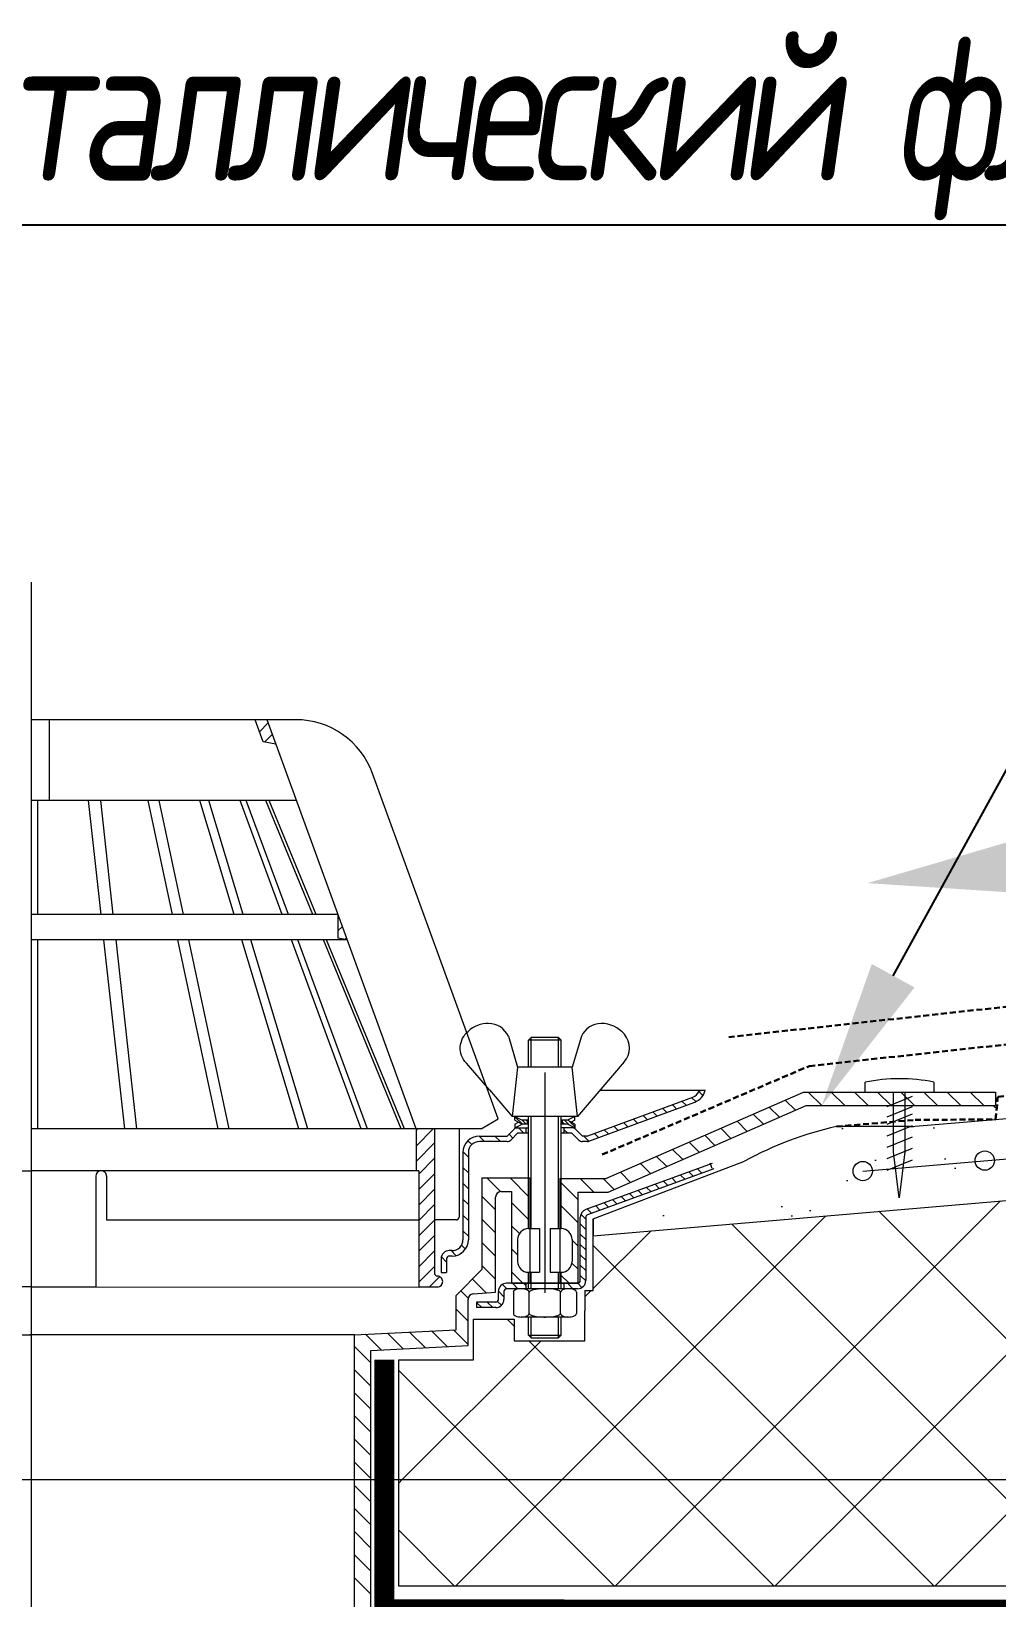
# Model space of a CAD drawing. Header units: millimetres. Extents: x 77165 to 11476408, y -193619 to 427745.
# Drawn here: x 393908 to 394722, y 387726 to 389047 of the extents above; entities that cross this region are included whole.
import ezdxf
from ezdxf import colors
from ezdxf.entities.mleader import LeaderData, LeaderLine
from ezdxf.math import Vec2, Vec3

# ---------------------------------------------------------------- set-up
doc = ezdxf.new("R2010")
doc.units = ezdxf.units.MM
doc.linetypes.add('DASHED', pattern=[0.75, 0.5, -0.25])
doc.layers.add('АР_Кровельный аэратор', color=250, linetype='Continuous')
doc.layers.add('АР_Тонкие', color=250, linetype='Continuous', lineweight=5)
doc.styles.add('Архитект', font='isocpeur.ttf', dxfattribs={"width": 0.8, "oblique": 8})
pattern_1 = [(45, (-416449.63, 161904.75), (-67.351921, 67.351921), []), (135, (-416449.63, 161904.75), (-67.351921, -67.351921), [])]

msp = doc.modelspace()

# ---------------------------------------------------------------- hatches: boundary and pattern name
at = {"layer": 'АР_Кровельный аэратор', "lineweight": 15}
h = msp.add_hatch(color=256, dxfattribs=at)
edge = h.paths.add_edge_path()
edge.add_line((394613.09855, 388328.81375), (394766.91157, 388373.7518))
edge.add_ellipse((394777.55145, 388346.92961), major_axis=(-3.19431, 28.99748), ratio=0.8718176261, start_angle=17.47875868, end_angle=162.52124132)
edge.add_line((394773.00522, 388318.43455), (394613.09855, 388328.81375))
h = msp.add_hatch(dxfattribs=at)
h.set_pattern_fill('AR-SAND', color=256, scale=1.8, style=0)
h.set_pattern_definition([(37.5, (-416449.63, 161904.754), (-2.8800563, 88.094383), [0, -69.4944, 0, -77.724, 0, -74.295]), (7.5, (-416449.63, 161904.75), (80.914191, 129.028518), [0, -37.4904, 0, -62.6364, 0, -24.003]), (327.5, (-416505.864, 161904.754), (142.3786266, 0.258693), [0, -22.86, 0, -82.296, 0, -107.442]), (317.5, (-416505.86, 161904.75), (137.440161, 40.127278), [0, -11.43, 0, -53.9496, 0, -61.722])])
h.paths.add_polyline_path([(394635.4158, 388088.29574), (394617.2989, 388086.74647, -0.0213301521), (394617.32844, 388086.05438, -1), (394601.08295, 388086.05438, -0.9582306426), (394617.2989, 388086.74647), (394635.4158, 388088.29574), (394635.11899, 388090.67021), (394635.11899, 388123.58429), (394587.02773, 388123.58429, 0.0686249308), (394509.64524, 388094.52349), (394382.07034, 388045.815), (394382.07034, 388031.58477), (394639.75022, 388053.62032)])
h.paths.add_polyline_path([(394939.25175, 388148.24285), (394653.28032, 388123.78794, -0.0213301521), (394648.50889, 388123.58429), (394644.77724, 388123.58429), (394644.77724, 388091.1373), (394644.83877, 388091.16246), (394644.57838, 388089.07928), (394703.95447, 388094.15684, -0.0213301521), (394703.92493, 388094.84893, -0.9582306426), (394720.14087, 388095.54102), (394806.79644, 388102.95139, -0.0213301521), (394806.7669, 388103.64348, -0.9582306426), (394822.98285, 388104.33558), (394909.63842, 388111.74595, -0.0213301521), (394909.60888, 388112.43804, -0.9582306426), (394925.82482, 388113.13013), (394933.68606, 388113.80239, -0.0213301521), (394933.66575, 388114.27834, -0.4142135624), (394939.25175, 388119.86434)])
h.paths.add_polyline_path([(394939.25175, 388079.23226), (394939.25175, 388108.69234, -0.3894425922), (394933.68606, 388113.80239), (394925.82482, 388113.13013, -0.0213301521), (394925.85436, 388112.43804, -0.9582306426), (394909.63842, 388111.74595), (394822.98285, 388104.33558, -0.0213301521), (394823.01239, 388103.64348, -0.9582306426), (394806.79644, 388102.95139), (394720.14087, 388095.54102, -0.0213301521), (394720.17041, 388094.84893, -0.9582306426), (394703.95447, 388094.15684), (394644.57838, 388089.07928), (394640.15028, 388053.65453)])
h.paths.add_polyline_path([(395614.09293, 388136.94145), (396405.36929, 388160.75911), (396405.36929, 388195.80519), (396355.45752, 388194.30283, -1), (396339.21939, 388193.81406), (396253.995, 388191.24878, -1), (396237.75687, 388190.76), (396152.53248, 388188.19472, -1), (396136.29435, 388187.70595), (396051.06996, 388185.14067, -1), (396034.83183, 388184.6519), (395949.60744, 388182.08662, -1), (395933.36931, 388181.59784), (395848.14491, 388179.03256, -1), (395831.90678, 388178.54379), (395746.68239, 388175.97851, -1), (395730.44426, 388175.48974), (395645.21987, 388172.92446, -1), (395628.98174, 388172.43568), (395614.09293, 388171.98753), (395542.31376, 388165.84931, -0.0213301521), (395542.3433, 388165.15722, -0.9582306426), (395526.12735, 388164.46513), (395439.47178, 388157.05476, -0.0213301521), (395439.50132, 388156.36267, -0.9582306426), (395423.28537, 388155.67058), (395336.62981, 388148.26021, -0.0213301521), (395336.65935, 388147.56811, -0.9582306426), (395320.4434, 388146.87602), (395233.78783, 388139.46565, -0.0213301521), (395233.81737, 388138.77356, -0.9582306426), (395217.60142, 388138.08147), (395130.94586, 388130.6711, -0.0213301521), (395130.9754, 388129.97901, -0.9582306426), (395114.75945, 388129.28692), (395028.6668, 388121.92468, -0.0213301521), (395028.69634, 388121.23259, -0.9582306426), (395012.48039, 388120.5405), (394944.81744, 388114.75429, -0.4394261492), (394939.25175, 388108.69234), (394939.25175, 388079.23226)])
h.paths.add_polyline_path([(395130.94586, 388130.6711), (395217.60142, 388138.08147, -0.0213301521), (395217.57189, 388138.77356, -0.9582306426), (395233.78783, 388139.46565), (395320.4434, 388146.87602, -0.0213301521), (395320.41386, 388147.56811, -0.9582306426), (395336.62981, 388148.26021), (395423.28537, 388155.67058, -0.0213301521), (395423.25584, 388156.36267, -0.9582306426), (395439.47178, 388157.05476), (395526.12735, 388164.46513, -0.0213301521), (395526.09781, 388165.15722, -0.9582306426), (395542.31376, 388165.84931), (395614.09293, 388171.98753), (395628.98174, 388172.43568, -1), (395645.21987, 388172.92446), (395730.44426, 388175.48974, -1), (395746.68239, 388175.97851), (395831.90678, 388178.54379, -1), (395848.14491, 388179.03256), (395933.36931, 388181.59784, -1), (395949.60744, 388182.08662), (396034.83183, 388184.6519, -1), (396051.06996, 388185.14067), (396136.29435, 388187.70595, -1), (396152.53248, 388188.19472), (396237.75687, 388190.76, -1), (396253.995, 388191.24878), (396339.21939, 388193.81406, -1), (396355.45752, 388194.30283), (396405.36929, 388195.80519), (396405.36929, 388229.7697), (395614.09293, 388205.95204), (394939.25175, 388148.24285), (394939.25175, 388119.86434, -0.3894425922), (394944.81744, 388114.75429), (395012.48039, 388120.5405, -0.0213301521), (395012.45085, 388121.23259, -0.9582306426), (395028.6668, 388121.92468), (395114.75945, 388129.28692, -0.0213301521), (395114.72991, 388129.97901, -0.9582306426)])
h = msp.add_hatch(dxfattribs=at)
h.set_pattern_fill('ANSI37', color=256, scale=30, style=0)
h.set_pattern_definition(pattern_1)
h.paths.add_polyline_path([(396405.36929, 388160.75911), (395614.09293, 388136.94145), (394382.07034, 388031.58477), (394382.07034, 387985.22097), (394375.05819, 387985.22097), (394375.05819, 387968.30932), (394375.05819, 387943.04484), (394315.35604, 387943.04484), (394315.35604, 387961.30892), (394280.94564, 387961.30892), (394280.94564, 387926.99477), (394218.037, 387926.99477), (394218.037, 387826.07268), (395627.95906, 387826.07268), (396405.36929, 387826.07268)])
h.paths.add_polyline_path([(392194.82905, 387980.56754), (392307.80974, 387973.73748), (392232.02411, 387949.90069), (392232.02411, 387826.07268), (393599.07042, 387826.07268), (393599.1198, 387926.93047), (393536.21117, 387926.9174), (393536.20404, 387961.23156), (393501.79364, 387961.22441), (393501.79743, 387942.96032), (393442.09528, 387942.94792), (393442.09003, 387968.2124), (393442.08652, 387985.12405), (393435.07437, 387985.12259), (393435.06466, 388031.84858), (392232.02411, 388135.48085), (392232.02411, 388010.72122), (392194.82905, 387999.13105)])
h = msp.add_hatch(dxfattribs=at)
h.set_pattern_fill('KOVY', color=256, scale=2.299692, style=0)
h.set_pattern_definition([(135, (407385.5372, 388747.7477), (1.62612747, 1.62612747), [])])
h.paths.add_polyline_path([(394360.2885, 388125.68995), (394366.43073, 388122.47038), (394366.43073, 388125.68995), (394360.2885, 388128.90952), (394355.94242, 388128.90952), (394355.94242, 388125.76852), (394356.02099, 388125.68995)])
h.paths.add_polyline_path([(394322.16029, 388128.90952), (394316.01806, 388132.12909), (394316.01806, 388128.90952), (394322.16029, 388125.68995), (394326.50637, 388125.68995), (394326.50637, 388128.90952)])
h = msp.add_hatch(dxfattribs=at)
h.set_pattern_fill('ANSI37', color=256, scale=30, style=0)
h.set_pattern_definition(pattern_1)
h.paths.add_polyline_path([(396405.36929, 387826.07268), (395611.93187, 387826.07268), (394218.037, 387826.07268), (394218.037, 387736.11517), (394781.79863, 387736.11517), (394843.13806, 387690.85768), (395314.12157, 387690.85768), (395347.22887, 387665.17491), (396405.36929, 387664.52626), (396405.36929, 387689.71189), (396481.15492, 387713.54868), (396318.28014, 387723.395), (396405.36929, 387750.53242)])
h.paths.add_polyline_path([(392232.02411, 387701.41082), (392232.02411, 387666.07234), (392469.31973, 387666.07016), (392502.443, 387691.73233), (392973.42642, 387691.43931), (393034.79399, 387736.65862), (393599.0573, 387736.47345), (393599.07042, 387826.07268), (392232.02411, 387826.07268), (392232.02411, 387715.88161), (392270.61468, 387713.54868)])

# ---------------------------------------------------------------- linework, layer by layer
for p, q in [((393908.72167, 386547.7487), (393908.51029, 388582.62483)), ((394131.19432, 388466.6088), (393908.36063, 388466.6085)), ((393923.56321, 388398.53764), (393923.56303, 388466.60851)), ((394103.77406, 388447.81967), (394096.93533, 388466.60875)), ((394097.14358, 388466.0366), (394097.71574, 388466.60875)), ((394100.61501, 388456.49901), (394108.0398, 388463.9238)), ((394104.76922, 388447.64419), (394111.51123, 388454.38621)), ((394232.61639, 388121.65536), (394107.06255, 388466.60877)), ((394114.59579, 388445.91153), (394103.77406, 388447.81967)), ((394302.00189, 388130.04631), (394196.02444, 388421.21446)), ((394131.83852, 388398.53793), (393908.36072, 388398.53763)), ((393913.64843, 388398.53763), (393913.64869, 388302.41024)), ((393967.21771, 388302.41038), (393956.61041, 388398.53769)), ((393977.43583, 388302.41041), (393966.82853, 388398.5377)), ((394027.35419, 388302.41054), (394006.86273, 388398.53776)), ((394036.51551, 388302.41057), (394016.02405, 388398.53777)), ((394079.28626, 388302.41069), (394050.25649, 388398.53782)), ((394086.86156, 388302.41071), (394057.88237, 388398.53783)), ((394119.75369, 388302.4108), (394084.26165, 388398.53787)), ((394125.04297, 388302.41081), (394089.55094, 388398.53787)), ((394145.71983, 388302.41087), (394106.13365, 388398.5379)), ((394148.45777, 388302.41088), (394108.87158, 388398.5379)), ((394166.82618, 388302.41093), (393908.36085, 388302.41022)), ((394166.82618, 388302.41093), (394166.82624, 388282.34336)), ((394166.82618, 388301.55685), (394167.05409, 388301.78476)), ((394166.82622, 388288.54787), (394170.52552, 388292.24716)), ((394174.63114, 388280.96717), (394166.82624, 388282.34336)), ((394172.61078, 388281.3234), (394173.99695, 388282.70957)), ((394174.63114, 388280.96717), (393908.36088, 388280.96644)), ((393913.64875, 388280.96645), (393913.64919, 388121.65448)), ((393987.16343, 388121.65468), (393969.58395, 388280.9666)), ((393997.38156, 388121.65471), (393979.80207, 388280.96663)), ((394065.88592, 388121.6549), (394031.92536, 388280.96677)), ((394075.04724, 388121.65492), (394041.08668, 388280.9668)), ((394133.87327, 388121.65508), (394085.76214, 388280.96692)), ((394141.35346, 388121.6551), (394093.32615, 388280.96694)), ((394186.49226, 388121.65523), (394127.67115, 388280.96704)), ((394191.78155, 388121.65524), (394132.96044, 388280.96705)), ((394220.15699, 388121.65532), (394154.55061, 388280.96711)), ((394222.89493, 388121.65533), (394157.28855, 388280.96712)), ((394653.28032, 388123.78794), (395614.09293, 388205.95204)), ((394310.46394, 388199.68402), (394318.22724, 388173.52353)), ((394329.71705, 388198.60533), (394327.41736, 388196.30564)), ((394355.01366, 388196.30564), (394327.41736, 388196.30564)), ((394327.41736, 388173.52353), (394327.41736, 388196.30564)), ((394352.71396, 388198.60533), (394329.71705, 388198.60533)), ((394329.71705, 388173.52353), (394329.71705, 388198.60533)), ((394352.71396, 388173.52353), (394352.71396, 388198.60533)), ((394352.71396, 388198.60533), (394355.01366, 388196.30564)), ((394355.01366, 388173.52353), (394355.01366, 388196.30564)), ((394371.98437, 388199.68402), (394364.22107, 388173.52353)), ((394408.16764, 388178.00957), (394368.82045, 388132.12909)), ((394318.22724, 388173.52353), (394313.62786, 388132.12909)), ((394364.22107, 388173.52353), (394318.22724, 388173.52353)), ((394341.23132, 388169.07503), (394341.21331, 387983.50944)), ((394368.82045, 388132.12909), (394364.22107, 388173.52353)), ((394609.2057, 388086.05438), (395614.09293, 388171.98753)), ((394294.49483, 388154.439), (394313.62786, 388132.12909)), ((394387.73699, 388154.18657), (394476.29111, 388154.18657)), ((394392.66079, 388079.69793), (394559.31494, 388152.70065)), ((394474.50844, 388149.80892), (394471.12518, 388153.19217)), ((394476.29111, 388154.18657), (394471.21094, 388153.37887)), ((394559.31494, 388152.70065), (394721.23116, 388152.70065)), ((394574.65233, 388141.2022), (394563.15387, 388152.70065)), ((394594.16586, 388141.2022), (394582.6674, 388152.70065)), ((394613.67939, 388141.2022), (394602.18093, 388152.70065)), ((394611.18595, 388152.70065), (394611.18595, 388160.93595)), ((394611.41062, 388152.70065), (394669.13548, 388152.70065)), ((394633.19292, 388141.2022), (394621.69446, 388152.70065)), ((394652.70645, 388141.2022), (394641.20799, 388152.70065)), ((394672.21998, 388141.2022), (394660.72152, 388152.70065)), ((394669.13548, 388161.06357), (394669.13548, 388152.70065)), ((394691.73351, 388141.2022), (394680.23505, 388152.70065)), ((394711.24704, 388141.2022), (394699.74858, 388152.70065)), ((394721.23116, 388152.70065), (394721.23116, 388141.2022)), ((394377.58622, 388115.85778), (394465.99515, 388148.49528)), ((394378.40806, 388111.25839), (394467.588, 388144.18052)), ((394394.71485, 388068.19948), (394561.369, 388141.2022)), ((394443.96467, 388135.45961), (394440.38382, 388139.04047)), ((394452.16192, 388138.48575), (394448.58107, 388142.06661)), ((394460.35917, 388141.51189), (394456.77831, 388145.09274)), ((394468.52731, 388144.56714), (394464.97556, 388148.11888)), ((394538.98219, 388131.39567), (394530.36062, 388140.01724)), ((394552.55163, 388137.33975), (394543.93007, 388145.96132)), ((394561.369, 388141.2022), (394721.23116, 388141.2022)), ((394629.82035, 388140.53647), (394651.20346, 388149.27991)), ((394629.82035, 388131.78753), (394651.20346, 388140.53097)), ((394721.23116, 388139.23314), (394719.26211, 388141.2022)), ((394287.54721, 388121.78644), (394302.00189, 388130.04631)), ((394368.82045, 388132.12909), (394313.62786, 388132.12909)), ((394316.01806, 388128.90952), (394316.01806, 388132.12909)), ((394316.01806, 388132.12909), (394322.16029, 388128.90952)), ((394316.01806, 388128.90952), (394322.16029, 388125.68995)), ((394316.01806, 388125.68995), (394319.08917, 388127.29973)), ((394316.01806, 388125.68995), (394316.01806, 388122.47038)), ((394316.01806, 388122.47038), (394322.16029, 388125.68995)), ((394327.41736, 388128.90952), (394322.16029, 388128.90952)), ((394327.41736, 388125.68995), (394322.16029, 388125.68995)), ((394326.50637, 388125.68995), (394326.50637, 388128.90952)), ((394327.41736, 388037.48986), (394327.41736, 388132.12909)), ((394329.71705, 388037.48986), (394329.71705, 388132.12909)), ((394352.71396, 388037.48986), (394352.71396, 388132.12909)), ((394355.01366, 388037.48986), (394355.01366, 388132.12909)), ((394360.2885, 388128.90952), (394355.01366, 388128.90952)), ((394360.2885, 388125.68995), (394355.01366, 388125.68995)), ((394355.94242, 388128.90952), (394355.94242, 388125.68995)), ((394356.02099, 388125.68995), (394355.94242, 388125.76852)), ((394366.43073, 388132.12909), (394360.2885, 388128.90952)), ((394366.43073, 388125.68995), (394360.2885, 388128.90952)), ((394366.43073, 388122.47038), (394360.2885, 388125.68995)), ((394366.43073, 388128.90952), (394363.35962, 388127.29973)), ((394366.43073, 388128.90952), (394366.43073, 388132.12909)), ((394366.43073, 388125.68995), (394366.43073, 388122.47038)), ((394402.97843, 388120.32892), (394399.39758, 388123.90977)), ((394411.17568, 388123.35506), (394407.59483, 388126.93591)), ((394419.37293, 388126.3812), (394415.79207, 388129.96205)), ((394427.57018, 388129.40733), (394423.98932, 388132.98819)), ((394435.76743, 388132.43347), (394432.18657, 388136.01433)), ((394511.8433, 388119.5075), (394503.22173, 388128.12907)), ((394525.41274, 388125.45158), (394516.79118, 388134.07315)), ((394629.78467, 388125.48014), (394651.16779, 388134.22358)), ((394629.78467, 388115.82189), (394651.16779, 388124.56533)), ((394287.54721, 388121.78644), (393908.36116, 388121.78562)), ((394232.61639, 388120.17568), (394234.09607, 388121.65536)), ((394232.61639, 388121.65536), (394232.61644, 388086.24011)), ((394232.61641, 388107.16668), (394247.10513, 388121.65539)), ((394248.2543, 388121.6554), (394248.25446, 387999.77175)), ((394268.95152, 388121.65545), (394268.95162, 388047.14545)), ((394279.62096, 388108.39887), (394276.36831, 388111.65153)), ((394290.41064, 388110.97378), (394285.81253, 388115.57189)), ((394286.00384, 388115.57322), (394309.49325, 388115.57332)), ((394309.4931, 388110.97379), (394286.00389, 388110.97378)), ((394303.77521, 388110.97379), (394299.17573, 388115.57328)), ((394309.4931, 388115.57317), (394315.04505, 388121.12512)), ((394314.26901, 388113.84458), (394311.01676, 388117.09683)), ((394312.74535, 388112.32092), (394318.2973, 388117.87287)), ((394316.02162, 388122.47225), (394327.41736, 388122.47225)), ((394327.39801, 388117.87287), (394318.2973, 388117.87287)), ((394323.6053, 388117.87287), (394319.00592, 388122.47225)), ((394322.89482, 388122.47038), (394322.89668, 388122.47225)), ((394325.09832, 388122.47225), (394325.09832, 388117.87287)), ((394364.09501, 388117.87287), (394354.99431, 388117.87287)), ((394366.43073, 388122.47038), (394355.01366, 388122.47038)), ((394357.294, 388122.47225), (394357.294, 388117.87287)), ((394360.54094, 388117.87287), (394357.294, 388121.11981)), ((394357.33356, 388117.87287), (394357.294, 388117.91243)), ((394364.09501, 388117.87287), (394369.64695, 388112.32093)), ((394367.34726, 388121.12512), (394372.8992, 388115.57319)), ((394376.81515, 388110.97376), (394372.89916, 388110.9738)), ((394375.99331, 388115.57315), (394372.8992, 388115.57319)), ((394378.38665, 388111.25055), (394374.06402, 388115.57317)), ((394386.58394, 388114.27664), (394383.00308, 388117.8575)), ((394394.78119, 388117.30278), (394391.20033, 388120.88364)), ((394471.45739, 388101.81648), (394462.83582, 388110.43805)), ((394484.60943, 388107.57773), (394475.98786, 388116.19929)), ((394498.11178, 388113.49242), (394489.61325, 388122.16788)), ((394648.50889, 388123.58429), (394587.02773, 388123.58429)), ((394629.78467, 388106.16363), (394651.16779, 388114.90707)), ((394232.61643, 388094.15768), (394248.25431, 388109.79556)), ((394272.20575, 388101.77504), (394272.20589, 388028.1849)), ((394276.80514, 388097.85012), (394272.22148, 388102.43378)), ((394276.80513, 388101.775), (394276.80528, 388028.18485)), ((394443.99607, 388089.78708), (394435.37451, 388098.40864)), ((394457.56552, 388095.73116), (394448.94395, 388104.35273)), ((394629.78467, 388096.50538), (394651.16779, 388105.24882)), ((393846.09515, 388086.23921), (393908.36122, 388086.23921)), ((393970.62714, 388086.23938), (393908.36107, 388086.23921)), ((394232.61644, 388086.24011), (393966.53912, 388086.23938)), ((394234.91613, 388086.24011), (394232.61644, 388086.24011)), ((394234.91613, 388086.24011), (394234.91627, 387988.27325)), ((394234.91614, 388083.44836), (394248.25433, 388096.78656)), ((394276.80516, 388084.48551), (394272.20577, 388089.0849)), ((394327.39801, 388094.73889), (394327.41736, 388094.73889)), ((394482.20545, 388092.39161), (394375.633, 388053.60166)), ((394483.77855, 388088.06961), (394377.20617, 388049.27968)), ((394382.07034, 388045.815), (394509.64524, 388094.52349)), ((394413.37444, 388076.37329), (394405.01137, 388085.10809)), ((394430.42663, 388083.84299), (394421.80506, 388092.46456)), ((394462.71297, 388085.29679), (394466.30142, 388081.70833)), ((394469.85836, 388087.89755), (394473.44682, 388084.30909)), ((394482.28974, 388088.3158), (394480.71478, 388092.63713)), ((394629.78467, 388086.84712), (394651.16779, 388095.59056)), ((393962.63387, 388081.63999), (393962.634, 387988.27251)), ((393971.83264, 388081.64), (393971.83269, 388044.84494)), ((394234.91615, 388070.43936), (394248.25435, 388083.77756)), ((394276.80519, 388071.1209), (394272.2058, 388075.72029)), ((394288.24286, 388080.25071), (394328.57587, 388080.25071)), ((394288.24286, 388080.25071), (394288.24286, 388003.06138)), ((394303.89561, 388068.73046), (394292.37536, 388080.25071)), ((394327.41736, 388064.72224), (394311.88889, 388080.25071)), ((394328.57587, 388080.25071), (394328.56806, 387991.49603)), ((394353.87243, 388079.69793), (394353.86467, 387991.49603)), ((394353.87243, 388079.69793), (394392.66079, 388079.69793)), ((394369.3039, 388061.86275), (394355.01366, 388076.153)), ((394382.48071, 388068.19948), (394370.98225, 388079.69793)), ((394400.03195, 388070.16177), (394390.49578, 388079.69793)), ((394426.98601, 388072.29299), (394430.57447, 388068.70453)), ((394434.1314, 388074.89375), (394437.71986, 388071.30529)), ((394441.27679, 388077.49451), (394444.86525, 388073.90605)), ((394448.42218, 388080.09527), (394452.01064, 388076.50681)), ((394455.56757, 388082.69603), (394459.15603, 388079.10757)), ((394234.91617, 388057.43036), (394248.25437, 388070.76855)), ((394234.91619, 388044.42136), (394248.25438, 388057.75955)), ((394276.80522, 388057.75629), (394272.20583, 388062.35568)), ((394299.74342, 388053.36912), (394288.24286, 388064.86968)), ((394299.74342, 387984.038), (394299.74342, 388064.15287)), ((394304.3428, 388068.75225), (394313.12362, 388068.75225)), ((394313.12362, 388068.75225), (394313.12362, 387991.49603)), ((394327.41736, 388045.20871), (394313.12362, 388059.50245)), ((394369.3039, 388068.19948), (394394.71485, 388068.19948)), ((394369.3039, 387991.55467), (394369.3039, 388068.19948)), ((394391.25905, 388059.28918), (394394.84751, 388055.70073)), ((394398.40444, 388061.88994), (394401.9929, 388058.30149)), ((394405.54983, 388064.49071), (394409.13829, 388060.90225)), ((394412.69522, 388067.09147), (394416.28368, 388063.50301)), ((394419.84062, 388069.69223), (394423.42907, 388066.10377)), ((393971.83269, 388044.84494), (394234.91619, 388044.8453)), ((394234.91621, 388031.41236), (394248.2544, 388044.75055)), ((394266.65193, 388044.84575), (394248.2544, 388044.8457)), ((394276.80524, 388044.39168), (394272.20585, 388048.99107)), ((394299.74342, 388033.85559), (394288.24286, 388045.35615)), ((394369.3039, 388042.34922), (394355.01366, 388056.63947)), ((394371.09396, 387993.79719), (394371.09359, 388047.11862)), ((394371.59904, 388049.71073), (394375.69304, 388045.61673)), ((394375.69303, 388047.11867), (394375.6934, 387993.79722)), ((394376.96827, 388054.08766), (394380.55672, 388050.49921)), ((394382.07034, 387985.22097), (394382.07034, 388045.815)), ((394382.07034, 388045.815), (394382.07034, 388031.58477)), ((394384.11366, 388056.68842), (394387.70211, 388053.09997)), ((394234.91622, 388018.40336), (394248.25442, 388031.74155)), ((394276.80527, 388031.02707), (394272.20588, 388035.62646)), ((394319.74571, 388033.36683), (394313.12362, 388039.98892)), ((394327.41736, 388037.48986), (394336.61612, 388037.48986)), ((394336.61612, 388037.48986), (394336.61612, 388000.6948)), ((394345.81489, 388037.48986), (394355.01366, 388037.48986)), ((394345.81489, 388037.48986), (394345.81489, 388000.6948)), ((394371.09363, 388041.51823), (394375.6931, 388036.91875)), ((394371.09369, 388032.82025), (394375.69316, 388028.22078)), ((394234.91624, 388005.39435), (394248.25443, 388018.73255)), ((394263.00713, 388018.98612), (394260.7091, 388018.98612)), ((394266.3143, 388014.78888), (394262.11706, 388018.98612)), ((394274.26333, 388020.20443), (394270.93992, 388023.52784)), ((394299.74342, 388014.34206), (394288.24286, 388025.84262)), ((394318.21859, 388015.38042), (394313.12362, 388020.47539)), ((394318.21859, 388028.2911), (394318.21859, 388009.89356)), ((394364.21242, 388028.2911), (394364.21242, 388009.89356)), ((394369.3039, 388022.83569), (394364.21242, 388027.92717)), ((394371.09375, 388024.12227), (394375.69322, 388019.5228)), ((394234.91626, 387992.38535), (394248.25445, 388005.72354)), ((394253.81002, 388012.08701), (394253.81007, 388000.58856)), ((394258.40942, 388009.32918), (394254.00852, 388013.73007)), ((394258.40941, 388012.08696), (394258.40946, 388000.58858)), ((394263.00719, 388014.38668), (394260.70909, 388014.38666)), ((394299.74342, 387994.82853), (394288.24286, 388006.32909)), ((394369.3039, 388003.32217), (394364.10887, 388008.5172)), ((394371.09381, 388015.42429), (394375.69328, 388010.82482)), ((394371.09387, 388006.72631), (394375.69334, 388002.12684)), ((394243.81321, 387988.27328), (394252.55431, 387997.01438)), ((394253.81007, 388000.58856), (394258.40946, 388000.58856)), ((394288.24286, 388003.06138), (394266.39579, 387981.21431)), ((394291.68212, 387983.3763), (394280.11995, 387994.93847)), ((394322.58828, 387991.4972), (394313.12362, 388000.96186)), ((394327.41736, 388000.6948), (394336.61612, 388000.6948)), ((394327.41736, 387986.89659), (394327.41736, 388000.6948)), ((394329.71705, 387986.89659), (394329.71705, 388000.6948)), ((394345.81489, 388000.6948), (394355.01366, 388000.6948)), ((394352.71396, 387986.89659), (394352.71396, 388000.6948)), ((394355.01366, 387986.89659), (394355.01366, 388000.6948)), ((394361.61509, 387991.49745), (394355.01366, 387998.09888)), ((394371.09393, 387998.02833), (394375.68405, 387993.43821)), ((393908.55424, 387988.32761), (393566.26257, 387988.27651)), ((393962.634, 387988.27251), (393908.52567, 387988.27236)), ((393908.55425, 387988.32761), (394235.75462, 387988.27325)), ((394250.55418, 387988.27329), (394234.91627, 387988.27325)), ((394251.01411, 387988.2733), (394244.11503, 387988.27328)), ((394266.3958, 387952.28571), (394266.3958, 387981.21431)), ((394276.67705, 387978.86784), (394270.36319, 387985.1817)), ((394280.79693, 387982.48281), (394299.74342, 387984.038)), ((394302.10326, 387977.79281), (394302.10325, 387984.598)), ((394302.10354, 387984.66088), (394306.70264, 387980.06178)), ((394305.50169, 387990.54302), (394309.14698, 387986.89773)), ((394306.70264, 387984.59802), (394306.70265, 387977.79284)), ((394328.56628, 387991.49724), (394309.00228, 387991.49712)), ((394325.10019, 387986.89783), (394309.00231, 387986.89773)), ((394313.12362, 387991.49603), (394369.3039, 387991.49603)), ((394353.86467, 387991.49603), (394313.60332, 387991.49603)), ((394313.82896, 387991.49603), (394318.42721, 387986.89779)), ((394314.66095, 387983.81901), (394314.66095, 387966.05738)), ((394361.13142, 387986.89659), (394321.2996, 387986.89659)), ((394323.10925, 387991.49603), (394325.10017, 387989.50511)), ((394325.10016, 387991.49721), (394325.10019, 387986.89783)), ((394353.86248, 387986.89801), (394325.10019, 387986.89783)), ((394327.93823, 387966.05737), (394327.93823, 387983.81888)), ((394341.21553, 387986.89659), (394341.21551, 387986.89659)), ((394341.21555, 387986.89659), (394341.21553, 387986.89659)), ((394357.29587, 387986.89803), (394353.86248, 387986.89801)), ((394368.79428, 387991.49749), (394353.86289, 387991.4974)), ((394368.58311, 387991.49603), (394353.86467, 387991.49603)), ((394354.49278, 387966.05713), (394354.49278, 387983.84536)), ((394357.29584, 387991.49742), (394357.29587, 387986.89803)), ((394368.79437, 387986.89811), (394357.29587, 387986.89803)), ((394360.23039, 387991.49603), (394364.82834, 387986.89808)), ((394367.77006, 387983.81901), (394367.77006, 387966.05738)), ((394368.92831, 387991.49603), (394372.46726, 387987.95708)), ((394375.05819, 387985.22097), (394382.07034, 387985.22097)), ((394375.05819, 387985.22097), (394375.05819, 387968.30932)), ((394276.57382, 387959.45754), (394266.3958, 387969.63556)), ((394276.57382, 387938.98), (394276.57382, 387977.89884)), ((394299.80358, 387975.49311), (394283.70858, 387975.49302)), ((394283.70858, 387975.49302), (394283.70861, 387970.89365)), ((394283.70858, 387975.21499), (394288.0299, 387970.89367)), ((394299.8036, 387970.89373), (394283.70861, 387970.89365)), ((394292.71079, 387975.49307), (394297.31014, 387970.89371)), ((394301.37261, 387976.11152), (394304.54868, 387972.93546)), ((394375.05819, 387943.04484), (394375.05819, 387968.30932)), ((394180.8393, 387948.00093), (394266.3958, 387952.28571)), ((394276.57382, 387939.94401), (394264.33531, 387952.18252)), ((394280.94564, 387926.99477), (394280.94564, 387961.30892)), ((394280.94564, 387961.30892), (394315.35604, 387961.30892)), ((394315.35604, 387961.30892), (394315.35604, 387943.04484)), ((394361.13142, 387962.9798), (394321.29959, 387962.9798)), ((394327.41736, 387947.80189), (394327.41736, 387962.9798)), ((394329.71705, 387945.5022), (394329.71705, 387962.9798)), ((394352.71396, 387945.5022), (394352.71396, 387962.9798)), ((394355.01366, 387947.80189), (394355.01366, 387962.9798)), ((393634.85758, 387948.00093), (393908.56286, 387948.04384)), ((394180.8393, 387948.00093), (393907.13403, 387948.04384)), ((394180.61908, 387235.91244), (394180.78438, 387948.00094)), ((394203.16036, 387935.30335), (394190.00381, 387948.4599)), ((394194.58847, 387934.87406), (394276.57382, 387938.98)), ((394221.74323, 387936.23401), (394208.58669, 387949.39055)), ((394240.32611, 387937.16466), (394227.16956, 387950.32121)), ((394258.90898, 387938.09532), (394245.75244, 387951.25186)), ((394315.35604, 387943.04484), (394375.05819, 387943.04484)), ((394327.41736, 387947.80189), (394355.01366, 387947.80189)), ((394329.71705, 387945.5022), (394327.41736, 387947.80189)), ((394329.71705, 387945.5022), (394352.71396, 387945.5022)), ((394352.71396, 387945.5022), (394355.01366, 387947.80189)), ((394194.64494, 387924.30524), (394180.83663, 387938.11355)), ((394194.40113, 387253.39108), (394194.58847, 387934.87406)), ((394218.037, 387926.99477), (394280.94564, 387926.99477)), ((394194.63922, 387904.79743), (394180.83136, 387918.60529)), ((394194.63351, 387885.28962), (394180.82609, 387899.09704)), ((394194.62779, 387865.7818), (394180.82081, 387879.58878)), ((394194.62207, 387846.27399), (394180.81554, 387860.08052)), ((394194.61635, 387826.76618), (394180.81027, 387840.57226)), ((392232.02411, 387826.07268), (396405.36929, 387826.07268)), ((394194.61064, 387807.25837), (394180.805, 387821.06401)), ((394194.60492, 387787.75055), (394180.79972, 387801.55575)), ((394194.5992, 387768.24274), (394180.79445, 387782.04749)), ((394194.59349, 387748.73493), (394180.78918, 387762.53924)), ((394194.58777, 387729.22712), (394180.78391, 387743.03098))]:
    msp.add_line(p, q, dxfattribs=at)
msp.add_lwpolyline([(394294.49483, 388154.439), (394275.10717, 388177.10938, -0.438127531), (394276.51888, 388203.82712, 438.2702196265)], format="xyb", dxfattribs=at)
for points in [[(394382.07034, 388031.58477), (395614.09293, 388136.94145), (396405.36929, 388160.75911)], [(394644.77724, 388152.70065), (394644.77724, 388102.16867), (394639.94811, 388063.53565), (394635.11899, 388102.16867), (394635.11899, 388152.70065)], [(396405.36929, 387664.52626), (395347.22887, 387665.17491), (395314.12157, 387690.85768), (394843.13806, 387690.85768), (394781.79863, 387736.11517), (394218.037, 387736.11517), (394218.037, 387926.99477)]]:
    msp.add_lwpolyline(points, dxfattribs=at)
at = {"layer": 'АР_Кровельный аэратор', "lineweight": 15, "const_width": 16.8, "flags": 128}
msp.add_lwpolyline([(394205.95435, 387927.03264), (394205.95435, 387716.45129), (394771.56599, 387716.38918), (394836.65722, 387671.32593), (395315.89264, 387671.32593), (395315.89264, 387671.32593)], dxfattribs=at)
at = {"layer": 'АР_Кровельный аэратор', "lineweight": 15}
for centre in [(394712.04767, 388094.84893), (394609.2057, 388086.05438)]:
    msp.add_circle(centre, 8.12274, dxfattribs=at)
for centre, radius, start, end in [((394131.19441, 388397.61805), 68.99075, 20.00015701, 90.000079), ((394293.79398, 388184.87132), 25.64666, 89.90861601, 132.34404809), ((394293.60259, 388191.98243), 18.53698, 24.54904605, 89.28199396), ((394388.82204, 388192.00273), 18.50702, 90.59252217, 155.47766592), ((394388.66658, 388184.86212), 25.64666, 40.077128, 90.08026101), ((394394.46421, 388189.76166), 18.05258, 319.41284211, 40.088251), ((394640.47626, 388017.71634), 146.18406, 78.69399623, 101.55835957), ((394462.80943, 388157.12479), 9.19877, 290.26239187, 335.96971389), ((394462.80943, 388157.12479), 13.79815, 290.26239187, 347.70512088), ((394648.50889, 388179.58429), 56, 270, 274.88776959), ((394286.0039, 388101.77507), 13.79815, 90.00024682, 180.00011459), ((394286.0039, 388101.77502), 9.19877, 90.00002244, 180), ((394309.4931, 388115.57317), 4.59938, 270.00002, 315), ((394318.2973, 388117.87287), 4.59938, 88.36726636, 135), ((394364.09501, 388117.87287), 4.59938, 45, 91.63273364), ((394372.8992, 388115.57319), 4.59938, 225, 269.999425), ((394375.99336, 388120.17254), 4.59938, 269.99938059, 290.26239114), ((394376.8152, 388115.57315), 4.59938, 269.99938816, 290.26239256), ((394653.70617, 387828.47777), 302.54565, 102.73201939, 118.43507533), ((393967.23326, 388081.63999), 4.59938, 90.000157, 180.000079), ((393967.23326, 388081.63999), 4.59938, 0.000079, 90.000157), ((394304.3428, 388064.15287), 4.59938, 90, 180), ((394266.65193, 388047.14544), 2.29969, 270.000157, 0.000079), ((394377.99267, 388047.11866), 6.89907, 110.000359, 180.000359), ((394377.99273, 388047.11868), 2.29969, 110.000359, 180.000359), ((394327.41736, 388028.2911), 9.19877, 90, 180), ((394355.01366, 388028.2911), 9.19877, 0, 90), ((394260.7091, 388012.08703), 6.89908, 90.00005599, 180.0002343), ((394263.00713, 388028.18488), 9.19877, 270.00002, 0.000111), ((394263.00713, 388028.18483), 13.79815, 270.00024829, 0.00011459), ((394260.7091, 388012.08697), 2.29969, 90.00024799, 180.000248), ((394327.41736, 388009.89356), 9.19877, 180, 270), ((394355.01366, 388009.89356), 9.19877, 270, 0), ((394250.55415, 387999.77175), 2.29969, 180.000079, 270.000157), ((394250.55416, 387992.87268), 4.59938, 0.000079, 90.000157), ((394250.55416, 387992.87268), 4.59938, 270.000157, 0.000079), ((394368.79427, 387993.79718), 2.29969, 270.000359, 0.000359), ((394368.79432, 387993.79718), 6.89907, 270.000359, 0.000359), ((394281.1732, 387977.89884), 4.59938, 94.69250766, 180), ((394309.00233, 387984.59804), 6.89907, 90.000359, 180.000359), ((394309.00233, 387984.59804), 2.29969, 90.000359, 180.000359), ((394316.4315, 387983.7566), 1.77164, 135.57280301, 177.981091), ((394318.34527, 387981.95111), 4.40248, 113.278989, 136.227101), ((394321.08342, 387975.34862), 11.54999, 88.92752199, 112.81206701), ((394321.6682, 387976.0246), 10.86226, 65.48323399, 88.88100201), ((394324.42282, 387982.17214), 4.12617, 42.36569199, 64.86233099), ((394326.18355, 387983.75806), 1.75661, 2.848292, 42.845413), ((394328.80711, 387983.79753), 0.8684, 140.19469899, 180.320658), ((394329.95744, 387982.86314), 2.35038, 120.108524, 140.648135), ((394333.3887, 387976.65781), 9.44082, 102.984478, 119.23126301), ((394340.16579, 387947.62942), 39.24979, 90.682329, 103.103462), ((394341.94788, 387945.00471), 41.88816, 77.697708, 90.1012), ((394348.68674, 387975.76004), 10.40326, 61.97031499, 77.86899), ((394352.35693, 387982.72947), 2.52683, 40.725023, 61.16646199), ((394353.60864, 387983.79414), 0.88366, 359.905788, 41.360117), ((394356.211, 387983.77295), 1.71809, 137.96979801, 179.342441), ((394357.96924, 387982.22805), 4.05854, 115.213901, 138.38834201), ((394360.77465, 387975.99575), 10.89278, 90.816089, 114.59933299), ((394361.34759, 387975.34863), 11.54998, 67.18789201, 91.072452), ((394364.08575, 387981.95112), 4.40247, 43.772817, 66.720966), ((394365.99952, 387983.7566), 1.77164, 2.018769, 44.427107), ((394299.80357, 387977.7928), 2.29969, 270.00024699, 0.000359), ((394299.80357, 387977.7928), 6.89907, 270.000234, 0.000359), ((394316.43149, 387966.11978), 1.77164, 182.018678, 224.427065), ((394326.16356, 387966.12393), 1.77686, 316.023858, 357.00404), ((394328.90217, 387966.11126), 0.96679, 184.759714, 225.499381), ((394330.3707, 387967.52367), 3.00404, 224.403791, 243.400092), ((394352.26045, 387967.26633), 2.67957, 298.14892201, 317.895526), ((394353.57761, 387966.09322), 0.91588, 317.09592899, 357.757023), ((394356.23769, 387966.11289), 1.74579, 181.82233, 222.962059), ((394365.99952, 387966.11978), 1.77163, 315.57295499, 357.981325), ((394318.34526, 387967.92526), 4.40247, 223.77277799, 246.720954), ((394320.43367, 387972.43015), 9.36698, 245.87672401, 259.701667), ((394321.27066, 387976.55834), 13.57858, 259.34088999, 270.122075), ((394321.57892, 387974.23903), 11.25673, 269.944028, 293.50284), ((394324.31511, 387967.84577), 4.30286, 294.040756, 316.614974), ((394334.35618, 387975.81115), 12.19975, 244.09116999, 258.99501999), ((394339.3556, 387998.27152), 35.20691, 257.98609899, 265.302468), ((394341.17956, 388017.53028), 54.55087, 265.04972799, 270.507105), ((394341.87011, 388005.62331), 42.64226, 269.722852, 282.034642), ((394348.52384, 387974.5597), 10.8741, 281.873227, 297.379072), ((394358.03753, 387967.73914), 4.1714, 222.460434, 245.328084), ((394360.81057, 387974.04396), 11.05877, 245.90771901, 269.566659), ((394361.3476, 387974.52774), 11.54997, 268.927568, 292.81213799), ((394364.08575, 387967.92526), 4.40247, 293.27906499, 316.22724)]:
    msp.add_arc(centre, radius, start, end, dxfattribs=at)
at = {"layer": 'АР_Тонкие', "color": 5, "linetype": 'DASHED', "lineweight": 30, "ltscale": 10}
for points in [[(394389.5847, 388100.01418), (394564.19855, 388174.60132), (395614.50478, 388289.5779), (396405.36929, 388325.79466)], [(394496.21361, 388199.01689), (395634.10252, 388323.52442)]]:
    msp.add_lwpolyline(points, dxfattribs=at)
at = {"layer": 'АР_Тонкие', "color": 1, "linetype": 'DASHED', "lineweight": 30, "ltscale": 10}
msp.add_lwpolyline([(394587.02773, 388123.58429), (394653.26379, 388129.16873), (394721.23116, 388129.59877), (394723.01918, 388148.65374), (395595.23566, 388245.69601), (395954.12406, 388261.81218)], dxfattribs=at)

# ---------------------------------------------------------------- leaders
at = {"layer": 'АР_Кровельный аэратор', "lineweight": 15}
ml = msp.add_multileader_mtext('Standard', dxfattribs=at)
ml.set_content('{\\T0.85;Прижимной металлический фланец}', color=256, style='Архитект')
ml.set_leader_properties()
ml.build(insert=Vec2(0, 0))
ml.multileader.update_dxf_attribs({"text_left_attachment_type": 6, "text_right_attachment_type": 6, "dogleg_length": 50, "arrow_head_size": 125})
ctx = ml.context
ctx.base_point, ctx.char_height, ctx.arrow_head_size, ctx.landing_gap_size, ctx.plane_origin = Vec3(393060.9596, 388883.64472), 125, 125, 12.5, Vec3(395986.9576, 386460.42239)
ctx.left_attachment, ctx.right_attachment = 6, 6
notes = []
notes.append((ctx, [(0, (1, 1, 0), (394982.61811, 388883.64472), (-1, 0), 50, [(0, [(394574.65233, 388141.2022)], 0, [])])]))
ctx.mtext.insert, ctx.mtext.flow_direction = Vec3(393073.4596, 389046.14472), 5
for ctx, leaders in notes:
    for number, flags, end, landing, length, lines in leaders:
        leader = LeaderData()
        leader.index, (leader.has_last_leader_line, leader.has_dogleg_vector, leader.attachment_direction) = number, flags
        leader.last_leader_point, leader.dogleg_vector, leader.dogleg_length = Vec3(end), Vec3(landing), length
        for number, points, colour, breaks in lines:
            line = LeaderLine()
            line.index, line.vertices, line.color, line.breaks = number, Vec3.list(points), colors.encode_raw_color(colour), breaks
            leader.lines.append(line)
        ctx.leaders.append(leader)

doc.saveas('drawing.dxf')
